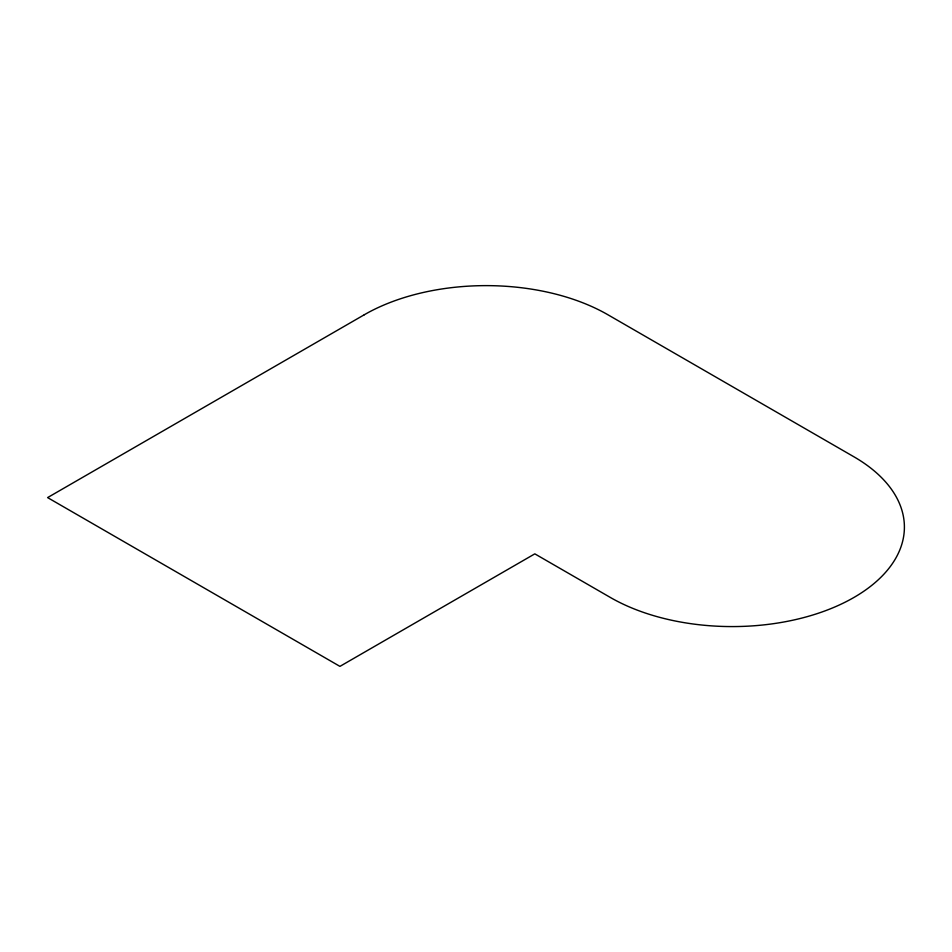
<?xml version="1.0" encoding="UTF-8"?>
<svg xmlns="http://www.w3.org/2000/svg" width="952" height="952" viewBox="0 0 952 952"><rect width="100%" height="100%" fill="white"/><g stroke="black" fill="none" stroke-linecap="round" stroke-linejoin="round"><path stroke-width="1.43" d="M364.295 314.755L47.6 497.598L339.935 666.376L534.822 553.85L610.339 597.451A172.252 99.448 0 0 0 853.944 597.451A172.252 99.448 0 0 0 853.944 456.805L607.9 314.755A172.252 99.448 0 0 0 364.295 314.755"/></g></svg>
